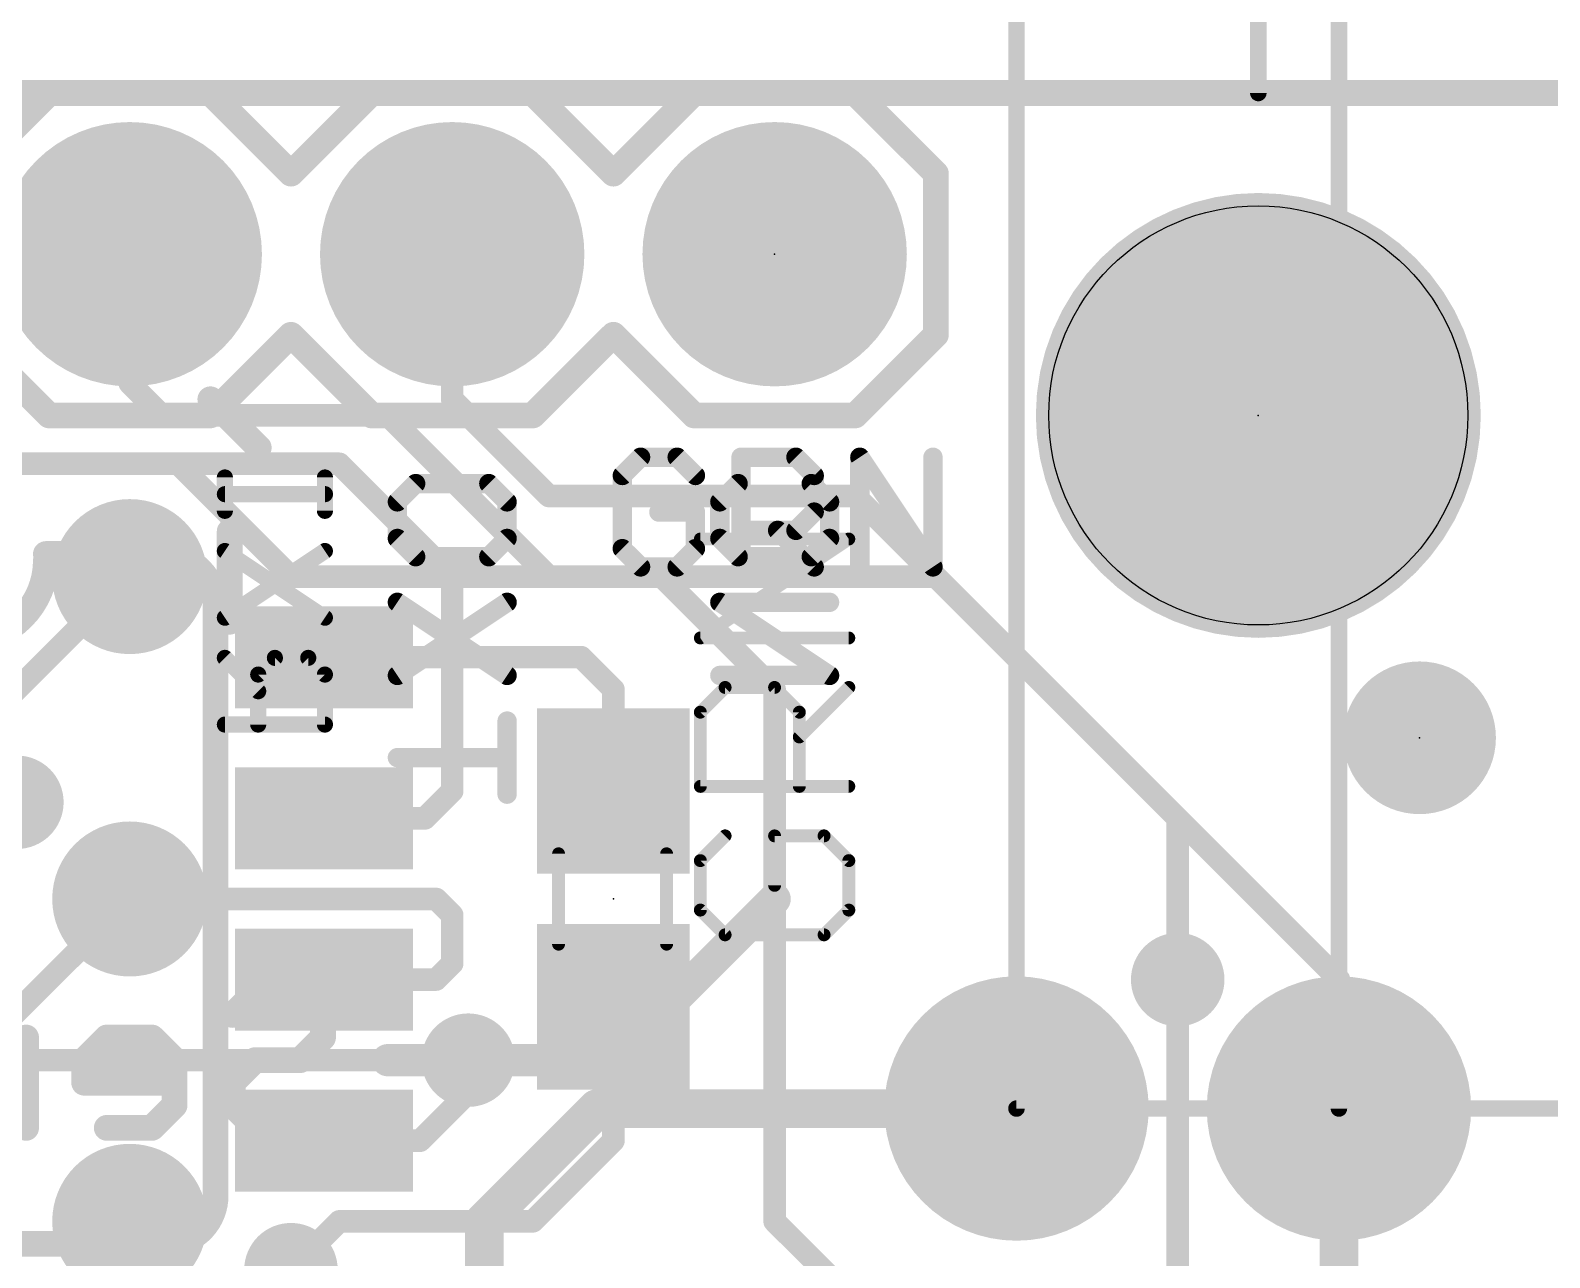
# Model space of a CAD drawing. Extents: x -34 to 73, y -25 to 40.
# Drawn here: x 13.19 to 25.15, y 16.22 to 25.89 of the extents above; entities that cross this region are included whole.
import ezdxf

# ---------------------------------------------------------------- set-up
doc = ezdxf.new("R2010")
doc.units = 0
for name, color, linetype in [('1', 12, 'CONTINUOUS'), ('16', 132, 'CONTINUOUS'), ('17', 110, 'CONTINUOUS'), ('18', 110, 'CONTINUOUS'), ('20', 53, 'CONTINUOUS'), ('21', 41, 'CONTINUOUS'), ('22', 40, 'CONTINUOUS'), ('23', 53, 'CONTINUOUS'), ('29', 253, 'CONTINUOUS'), ('30', 253, 'CONTINUOUS'), ('31', 253, 'CONTINUOUS'), ('47', 253, 'CONTINUOUS'), ('51', 53, 'CONTINUOUS')]:
    doc.layers.add(name, color=color, linetype=linetype)

# ---------------------------------------------------------------- blocks, each defined once
blk = doc.blocks.new('ROUNDP')
at = {"const_width": 0.5}
blk.add_lwpolyline([(0, -0.25, 1), (0, 0.25, 1), (0, -0.25)], format="xyb", dxfattribs=at)
blk = doc.blocks.new('PIE')
at = {"const_width": 0.5}
blk.add_lwpolyline([(0, -0.25, 1), (0, 0.25, 1), (0, -0.25)], format="xyb", dxfattribs=at)
blk = doc.blocks.new('RECT')
blk.add_solid([(-0.5, -0.5), (0.5, -0.5), (-0.5, 0.5), (0.5, 0.5)])
blk = doc.blocks.new('ROUNDV')
at = {"const_width": 0.5}
blk.add_lwpolyline([(0, -0.25, 1), (0, 0.25, 1), (0, -0.25)], format="xyb", dxfattribs=at)

msp = doc.modelspace()

# ---------------------------------------------------------------- linework, layer by layer
at = {"layer": '1', "const_width": 0.1778}
for points in [[(25.4, 25.4), (0, 25.4)], [(13.97, 23.114), (13.97, 24.13)], [(16.51, 24.13), (16.51, 22.987)], [(14.224, 22.86), (13.97, 23.114)], [(16.51, 22.987), (17.272, 22.225)], [(14.224, 22.86), (16.002, 22.86)], [(16.002, 22.86), (17.272, 21.59)], [(13.081, 22.479), (15.621, 22.479)], [(15.621, 22.479), (16.51, 21.59)], [(17.272, 22.225), (19.685, 22.225)], [(19.685, 22.225), (22.225, 19.685)], [(12.7, 20.32), (13.97, 21.59)], [(16.51, 21.59), (16.51, 20.955)], [(17.272, 21.59), (18.161, 21.59)], [(19.05, 20.701), (18.161, 21.59)], [(16.51, 20.955), (15.5, 20.955)], [(16.51, 20.955), (16.51, 19.9)], [(17.526, 20.955), (16.51, 20.955)], [(17.78, 20.701), (17.526, 20.955)], [(17.78, 19.9), (17.78, 20.701)], [(19.05, 16.51), (19.05, 20.701)], [(16.51, 19.9), (16.295, 19.685)], [(16.295, 19.685), (15.5, 19.685)], [(22.225, 19.685), (22.225, 18.415)], [(12.954, 18.034), (13.97, 19.05)], [(13.97, 19.05), (16.383, 19.05)], [(16.383, 19.05), (16.51, 18.923)], [(16.51, 18.923), (16.51, 18.542)], [(16.51, 18.542), (16.383, 18.415)], [(16.383, 18.415), (15.5, 18.415)], [(22.225, 13.97), (22.225, 18.415)], [(17.78, 17.145), (17.78, 18.2)], [(16.637, 17.526), (16.637, 17.78)], [(16.256, 17.145), (16.637, 17.526)], [(15.5, 17.145), (16.256, 17.145)], [(17.145, 16.51), (17.78, 17.145)], [(15.621, 16.51), (15.24, 16.129)], [(17.145, 16.51), (15.621, 16.51)], [(20.32, 15.24), (19.05, 16.51)]]:
    msp.add_lwpolyline(points, dxfattribs=at)
at = {"layer": '1', "const_width": 0.0889}
for points in [[(14.0145, 24.13, 1), (13.9256, 24.13)], [(16.5545, 24.13, 1), (16.4656, 24.13)], [(14.0014, 23.1454, 1), (13.9386, 23.0826)], [(13.9256, 23.114, 1), (14.0145, 23.114)], [(16.5414, 23.0184, 1), (16.4786, 22.9556)], [(16.4656, 22.987, 1), (16.5545, 22.987)], [(14.224, 22.9045, 1), (14.224, 22.8155)], [(14.1926, 22.8286, 1), (14.2554, 22.8914)], [(16.0334, 22.8914, 1), (15.9706, 22.8286)], [(16.002, 22.8155, 1), (16.002, 22.9045)], [(15.6524, 22.5104, 1), (15.5896, 22.4476)], [(15.621, 22.4346, 1), (15.621, 22.5235)], [(17.272, 22.2695, 1), (17.272, 22.1806)], [(17.2406, 22.1936, 1), (17.3034, 22.2564)], [(19.7164, 22.2564, 1), (19.6536, 22.1936)], [(19.685, 22.1806, 1), (19.685, 22.2695)], [(14.0014, 21.5586, 1), (13.9386, 21.6214)], [(16.5545, 21.59, 1), (16.4656, 21.59)], [(16.4786, 21.5586, 1), (16.5414, 21.6214)], [(17.272, 21.6345, 1), (17.272, 21.5455)], [(17.2406, 21.5586, 1), (17.3034, 21.6214)], [(18.1924, 21.6214, 1), (18.1296, 21.5586)], [(18.161, 21.5455, 1), (18.161, 21.6345)], [(15.5, 20.9995, 1), (15.5, 20.9106)], [(16.51, 20.9995, 1), (16.51, 20.9106)], [(16.5545, 20.955, 1), (16.4656, 20.955)], [(16.4656, 20.955, 1), (16.5545, 20.955)], [(16.51, 20.9106, 1), (16.51, 20.9995)], [(17.5574, 20.9864, 1), (17.4946, 20.9236)], [(17.526, 20.9106, 1), (17.526, 20.9995)], [(17.8245, 20.701, 1), (17.7355, 20.701)], [(17.7486, 20.6696, 1), (17.8114, 20.7324)], [(19.0945, 20.701, 1), (19.0055, 20.701)], [(19.0186, 20.6696, 1), (19.0814, 20.7324)], [(16.5414, 19.8686, 1), (16.4786, 19.9314)], [(16.4656, 19.9, 1), (16.5545, 19.9)], [(17.7355, 19.9, 1), (17.8245, 19.9)], [(15.5, 19.7295, 1), (15.5, 19.6406)], [(16.2636, 19.7164, 1), (16.3264, 19.6536)], [(16.295, 19.6406, 1), (16.295, 19.7295)], [(22.2695, 19.685, 1), (22.1806, 19.685)], [(22.1936, 19.6536, 1), (22.2564, 19.7164)], [(13.97, 19.0945, 1), (13.97, 19.0055)], [(14.0014, 19.0186, 1), (13.9386, 19.0814)], [(16.4144, 19.0814, 1), (16.3516, 19.0186)], [(16.383, 19.0055, 1), (16.383, 19.0945)], [(16.5545, 18.923, 1), (16.4656, 18.923)], [(16.4786, 18.8916, 1), (16.5414, 18.9544)], [(16.4656, 18.542, 1), (16.5545, 18.542)], [(16.5414, 18.5106, 1), (16.4786, 18.5734)], [(15.5, 18.4595, 1), (15.5, 18.3705)], [(16.3516, 18.4464, 1), (16.4144, 18.3836)], [(16.383, 18.3705, 1), (16.383, 18.4595)], [(22.2695, 18.415, 1), (22.1806, 18.415)], [(22.1806, 18.415, 1), (22.2695, 18.415)], [(17.8245, 18.2, 1), (17.7355, 18.2)], [(16.6815, 17.78, 1), (16.5925, 17.78)], [(16.6684, 17.4946, 1), (16.6056, 17.5574)], [(16.5925, 17.526, 1), (16.6815, 17.526)], [(15.5, 17.1895, 1), (15.5, 17.1005)], [(16.256, 17.1005, 1), (16.256, 17.1895)], [(17.8114, 17.1136, 1), (17.7486, 17.1764)], [(16.2246, 17.1764, 1), (16.2874, 17.1136)], [(17.7355, 17.145, 1), (17.8245, 17.145)], [(15.621, 16.5545, 1), (15.621, 16.4656)], [(15.6524, 16.4786, 1), (15.5896, 16.5414)], [(17.1136, 16.5414, 1), (17.1764, 16.4786)], [(17.145, 16.4656, 1), (17.145, 16.5545)], [(19.0814, 16.5414, 1), (19.0186, 16.4786)], [(19.0055, 16.51, 1), (19.0945, 16.51)]]:
    msp.add_lwpolyline(points, format="xyb", dxfattribs=at)
at = {"layer": '16'}
for points, const_width in [([(0, 25.4), (25.4, 25.4)], 0.1778), ([(14.351, 22.479), (11.811, 22.479)], 0.1778), ([(15.24, 21.59), (14.351, 22.479)], 0.1778), ([(20.32, 21.59), (15.24, 21.59)], 0.1778), ([(23.495, 18.415), (20.32, 21.59)], 0.1778), ([(22.225, 15.367), (22.225, 18.415)], 0.1778), ([(23.495, 17.399), (23.495, 18.415)], 0.1778), ([(12.7, 17.78), (16.637, 17.78)], 0.1778), ([(17.653, 17.399), (16.764, 16.51)], 0.3048), ([(17.653, 17.399), (20.955, 17.399)], 0.3048), ([(23.495, 13.97), (23.495, 17.399)], 0.3048), ([(16.764, 15.494), (16.764, 16.51)], 0.3048), ([(13.97, 16.51), (13.081, 15.621)], 0.1778)]:
    msp.add_lwpolyline(points, dxfattribs=dict(at, const_width=const_width))
for points, const_width in [([(14.3824, 22.5104, 1), (14.3196, 22.4476)], 0.0889), ([(14.351, 22.4346, 1), (14.351, 22.5235)], 0.0889), ([(15.24, 21.6345, 1), (15.24, 21.5455)], 0.0889), ([(15.2086, 21.5586, 1), (15.2714, 21.6214)], 0.0889), ([(20.3514, 21.6214, 1), (20.2886, 21.5586)], 0.0889), ([(20.32, 21.5455, 1), (20.32, 21.6345)], 0.0889), ([(22.2695, 18.415, 1), (22.1806, 18.415)], 0.0889), ([(23.5395, 18.415, 1), (23.4505, 18.415)], 0.0889), ([(23.4636, 18.3836, 1), (23.5264, 18.4464)], 0.0889), ([(16.637, 17.7355, 1), (16.637, 17.8245)], 0.0889), ([(17.653, 17.4752, 1), (17.653, 17.3228)], 0.1524), ([(17.7069, 17.3451, 1), (17.5991, 17.4529)], 0.1524), ([(20.955, 17.3228, 1), (20.955, 17.4752)], 0.1524), ([(23.5712, 17.399, 1), (23.4188, 17.399)], 0.1524), ([(23.4505, 17.399, 1), (23.5395, 17.399)], 0.0889), ([(16.8402, 16.51, 1), (16.6878, 16.51)], 0.1524), ([(16.7101, 16.5639, 1), (16.8179, 16.4561)], 0.1524), ([(14.0014, 16.4786, 1), (13.9386, 16.5414)], 0.0889)]:
    msp.add_lwpolyline(points, format="xyb", dxfattribs=dict(at, const_width=const_width))
at = {"layer": '20', "const_width": 0.2032}
msp.add_lwpolyline([(0, 25.4), (25.4, 25.4)], dxfattribs=at)
at = {"layer": '20'}
msp.add_circle((22.86, 22.86), 1.651, dxfattribs=at)
at = {"layer": '21'}
for points, const_width in [([(12.7, 24.765), (13.335, 25.4)], 0.2032), ([(13.335, 25.4), (14.605, 25.4)], 0.2032), ([(14.605, 25.4), (15.24, 24.765)], 0.2032), ([(15.24, 24.765), (15.875, 25.4)], 0.2032), ([(15.875, 25.4), (17.145, 25.4)], 0.2032), ([(17.145, 25.4), (17.78, 24.765)], 0.2032), ([(17.78, 24.765), (18.415, 25.4)], 0.2032), ([(18.415, 25.4), (19.685, 25.4)], 0.2032), ([(20.32, 24.765), (19.685, 25.4)], 0.2032), ([(20.32, 23.495), (20.32, 24.765)], 0.2032), ([(13.335, 22.86), (12.7, 23.495)], 0.2032), ([(15.24, 23.495), (14.605, 22.86)], 0.2032), ([(15.875, 22.86), (15.24, 23.495)], 0.2032), ([(17.78, 23.495), (17.145, 22.86)], 0.2032), ([(18.415, 22.86), (17.78, 23.495)], 0.2032), ([(19.685, 22.86), (20.32, 23.495)], 0.2032), ([(14.605, 22.86), (13.335, 22.86)], 0.2032), ([(17.145, 22.86), (15.875, 22.86)], 0.2032), ([(19.685, 22.86), (18.415, 22.86)], 0.2032), ([(17.994, 22.5305), (17.8499, 22.3865)], 0.1524), ([(18.2821, 22.5305), (17.994, 22.5305)], 0.1524), ([(18.4261, 22.3865), (18.2821, 22.5305)], 0.1524), ([(18.7854, 21.6662), (18.7854, 22.5305)], 0.1524), ([(18.7854, 22.5305), (19.2176, 22.5305)], 0.1524), ([(19.2176, 22.5305), (19.3617, 22.3865)], 0.1524), ([(19.721, 21.6662), (19.721, 22.5305)], 0.1524), ([(19.721, 22.5305), (20.2972, 21.6662)], 0.1524), ([(20.2972, 21.6662), (20.2972, 22.5305)], 0.1524), ([(17.8499, 22.3865), (17.8499, 21.8103)], 0.1524), ([(19.3617, 22.3865), (19.3617, 22.0984)], 0.1524), ([(18.4261, 22.0984), (18.138, 22.0984)], 0.1524), ([(18.4261, 21.8103), (18.4261, 22.0984)], 0.1524), ([(19.3617, 22.0984), (19.2176, 21.9543)], 0.1524), ([(14.7574, 21.2344), (14.7574, 21.9202)], 0.2032), ([(19.2176, 21.9543), (18.7854, 21.9543)], 0.1524), ([(19.0736, 21.9543), (19.3617, 21.6662)], 0.1524), ([(14.1526, 21.7678), (13.3096, 21.7678)], 0.2032), ([(17.8499, 21.8103), (17.994, 21.6662)], 0.1524), ([(18.2821, 21.6662), (18.4261, 21.8103)], 0.1524), ([(17.994, 21.6662), (18.2821, 21.6662)], 0.1524), ([(14.6463, 16.7132), (14.6463, 21.3868)], 0.2032), ([(11.1347, 16.3322), (14.2653, 16.3322)], 0.2032)]:
    msp.add_lwpolyline(points, dxfattribs=dict(at, const_width=const_width))
for points, const_width in [([(13.335, 25.4508, 1), (13.335, 25.3492)], 0.1016), ([(13.3709, 25.3641, 1), (13.2991, 25.4359)], 0.1016), ([(14.6409, 25.4359, 1), (14.5691, 25.3641)], 0.1016), ([(14.605, 25.3492, 1), (14.605, 25.4508)], 0.1016), ([(15.875, 25.4508, 1), (15.875, 25.3492)], 0.1016), ([(15.9109, 25.3641, 1), (15.8391, 25.4359)], 0.1016), ([(17.1809, 25.4359, 1), (17.1091, 25.3641)], 0.1016), ([(17.145, 25.3492, 1), (17.145, 25.4508)], 0.1016), ([(18.415, 25.4508, 1), (18.415, 25.3492)], 0.1016), ([(18.4509, 25.3641, 1), (18.3791, 25.4359)], 0.1016), ([(19.7209, 25.4359, 1), (19.6491, 25.3641)], 0.1016), ([(19.685, 25.3492, 1), (19.685, 25.4508)], 0.1016), ([(15.2041, 24.8009, 1), (15.2759, 24.7291)], 0.1016), ([(15.2041, 24.7291, 1), (15.2759, 24.8009)], 0.1016), ([(17.7441, 24.8009, 1), (17.8159, 24.7291)], 0.1016), ([(17.7441, 24.7291, 1), (17.8159, 24.8009)], 0.1016), ([(20.3708, 24.765, 1), (20.2692, 24.765)], 0.1016), ([(20.2841, 24.7291, 1), (20.3559, 24.8009)], 0.1016), ([(15.2759, 23.5309, 1), (15.2041, 23.4591)], 0.1016), ([(15.2759, 23.4591, 1), (15.2041, 23.5309)], 0.1016), ([(17.8159, 23.5309, 1), (17.7441, 23.4591)], 0.1016), ([(17.8159, 23.4591, 1), (17.7441, 23.5309)], 0.1016), ([(20.3559, 23.4591, 1), (20.2841, 23.5309)], 0.1016), ([(20.2692, 23.495, 1), (20.3708, 23.495)], 0.1016), ([(13.335, 22.9108, 1), (13.335, 22.8092)], 0.1016), ([(13.2991, 22.8241, 1), (13.3709, 22.8959)], 0.1016), ([(14.5691, 22.8959, 1), (14.6409, 22.8241)], 0.1016), ([(14.605, 22.8092, 1), (14.605, 22.9108)], 0.1016), ([(15.875, 22.9108, 1), (15.875, 22.8092)], 0.1016), ([(15.8391, 22.8241, 1), (15.9109, 22.8959)], 0.1016), ([(17.1091, 22.8959, 1), (17.1809, 22.8241)], 0.1016), ([(17.145, 22.8092, 1), (17.145, 22.9108)], 0.1016), ([(18.415, 22.9108, 1), (18.415, 22.8092)], 0.1016), ([(18.3791, 22.8241, 1), (18.4509, 22.8959)], 0.1016), ([(19.6491, 22.8959, 1), (19.7209, 22.8241)], 0.1016), ([(19.685, 22.8092, 1), (19.685, 22.9108)], 0.1016), ([(17.994, 22.5686, 1), (17.994, 22.4924)], 0.0762), ([(18.0209, 22.5036, 1), (17.967, 22.5575)], 0.0762), ([(18.309, 22.5575, 1), (18.2551, 22.5036)], 0.0762), ([(18.2821, 22.4924, 1), (18.2821, 22.5686)], 0.0762), ([(18.8235, 22.5305, 1), (18.7473, 22.5305)], 0.0762), ([(18.7854, 22.5686, 1), (18.7854, 22.4924)], 0.0762), ([(19.2446, 22.5575, 1), (19.1907, 22.5036)], 0.0762), ([(19.2176, 22.4924, 1), (19.2176, 22.5686)], 0.0762), ([(19.7527, 22.5517, 1), (19.6893, 22.5094)], 0.0762), ([(19.7591, 22.5305, 1), (19.6829, 22.5305)], 0.0762), ([(20.3353, 22.5305, 1), (20.2591, 22.5305)], 0.0762), ([(17.888, 22.3865, 1), (17.8118, 22.3865)], 0.0762), ([(17.823, 22.4134, 1), (17.8769, 22.3595)], 0.0762), ([(18.3992, 22.3595, 1), (18.4531, 22.4134)], 0.0762), ([(19.3998, 22.3865, 1), (19.3236, 22.3865)], 0.0762), ([(19.3347, 22.3595, 1), (19.3886, 22.4134)], 0.0762), ([(18.138, 22.1365, 1), (18.138, 22.0603)], 0.0762), ([(18.4642, 22.0984, 1), (18.388, 22.0984)], 0.0762), ([(18.4261, 22.0603, 1), (18.4261, 22.1365)], 0.0762), ([(19.3886, 22.0714, 1), (19.3347, 22.1253)], 0.0762), ([(14.8082, 21.9202, 1), (14.7066, 21.9202)], 0.1016), ([(18.7854, 21.9924, 1), (18.7854, 21.9162)], 0.0762), ([(19.1005, 21.9813, 1), (19.0466, 21.9274)], 0.0762), ([(19.2176, 21.9162, 1), (19.2176, 21.9924)], 0.0762), ([(19.3236, 22.0984, 1), (19.3998, 22.0984)], 0.0762), ([(19.1907, 21.9813, 1), (19.2446, 21.9274)], 0.0762), ([(12.0396, 21.717, 1), (13.3096, 21.717)], 0.2032), ([(13.3096, 21.8186, 1), (13.3096, 21.717)], 0.1016), ([(13.3604, 21.717, 1), (13.2588, 21.717)], 0.1016), ([(14.6463, 21.3868, 0.4143), (14.1653, 21.7678)], 0.2032), ([(14.1594, 21.8183, 1), (14.1712, 21.7173)], 0.1016), ([(14.1526, 21.717, 1), (14.1526, 21.8186)], 0.1016), ([(17.8769, 21.8372, 1), (17.823, 21.7833)], 0.0762), ([(17.8118, 21.8103, 1), (17.888, 21.8103)], 0.0762), ([(18.388, 21.8103, 1), (18.4642, 21.8103)], 0.0762), ([(18.4531, 21.7833, 1), (18.3992, 21.8372)], 0.0762), ([(17.994, 21.7043, 1), (17.994, 21.6281)], 0.0762), ([(17.967, 21.6393, 1), (18.0209, 21.6931)], 0.0762), ([(18.2551, 21.6931, 1), (18.309, 21.6393)], 0.0762), ([(18.2821, 21.6281, 1), (18.2821, 21.7043)], 0.0762), ([(18.7473, 21.6662, 1), (18.8235, 21.6662)], 0.0762), ([(19.3347, 21.6393, 1), (19.3886, 21.6931)], 0.0762), ([(19.6829, 21.6662, 1), (19.7591, 21.6662)], 0.0762), ([(20.2591, 21.6662, 1), (20.3353, 21.6662)], 0.0762), ([(20.2655, 21.6451, 1), (20.3289, 21.6873)], 0.0762), ([(14.6971, 21.3868, 1), (14.5955, 21.3868)], 0.1016), ([(14.5958, 21.381, 1), (14.6968, 21.3926)], 0.1016), ([(14.7066, 21.2344, 1), (14.8082, 21.2344)], 0.1016), ([(14.2653, 16.3322, 0.4144), (14.6463, 16.7132)], 0.2032), ([(14.6971, 16.7132, 1), (14.5955, 16.7132)], 0.1016), ([(14.5955, 16.7132, 1), (14.6971, 16.7132)], 0.1016), ([(14.2653, 16.383, 1), (14.2653, 16.2814)], 0.1016), ([(14.2653, 16.2814, 1), (14.2653, 16.383)], 0.1016)]:
    msp.add_lwpolyline(points, format="xyb", dxfattribs=dict(at, const_width=const_width))
at = {"layer": '22'}
for points, const_width in [([(14.986, 22.606), (14.605, 22.987)], 0.2032), ([(14.7193, 22.1082), (14.7193, 22.3709)], 0.127), ([(15.5074, 22.1082), (15.5074, 22.3709)], 0.127), ([(16.0782, 22.1789), (16.2223, 22.3229)], 0.1524), ([(16.2223, 22.3229), (16.7985, 22.3229)], 0.1524), ([(16.7985, 22.3229), (16.9425, 22.1789)], 0.1524), ([(18.6182, 22.1789), (18.7623, 22.3229)], 0.1524), ([(19.3385, 22.3229), (19.4825, 22.1789)], 0.1524), ([(14.7193, 22.2395), (15.5074, 22.2395)], 0.127), ([(16.0782, 21.8907), (16.0782, 22.1789)], 0.1524), ([(16.9425, 22.1789), (16.9425, 21.8907)], 0.1524), ([(18.6182, 21.8907), (18.6182, 22.1789)], 0.1524), ([(19.4825, 22.1789), (19.4825, 21.8907)], 0.1524), ([(14.7574, 21.9456), (14.7574, 21.2598)], 0.2032), ([(16.2223, 21.7467), (16.0782, 21.8907)], 0.1524), ([(16.9425, 21.8907), (16.7985, 21.7467)], 0.1524), ([(18.7623, 21.7467), (18.6182, 21.8907)], 0.1524), ([(19.4825, 21.8907), (19.3385, 21.7467)], 0.1524), ([(15.5074, 21.2662), (14.7193, 21.7916)], 0.127), ([(15.5074, 21.7916), (14.7193, 21.2662)], 0.127), ([(16.7985, 21.7467), (16.2223, 21.7467)], 0.1524), ([(19.3385, 21.7467), (18.7623, 21.7467)], 0.1524), ([(16.9425, 20.8112), (16.0782, 21.3874)], 0.1524), ([(16.9425, 21.3874), (16.0782, 20.8112)], 0.1524), ([(19.4825, 20.8112), (18.6182, 21.3874)], 0.1524), ([(18.6182, 21.3874), (19.4825, 21.3874)], 0.1524), ([(14.982, 20.6869), (14.7193, 20.9496)], 0.127), ([(15.1133, 20.9496), (14.982, 20.8183)], 0.127), ([(15.376, 20.9496), (15.1133, 20.9496)], 0.127), ([(15.5074, 20.8183), (15.376, 20.9496)], 0.127), ([(14.982, 20.8183), (14.982, 20.4243)], 0.127), ([(15.5074, 20.4243), (15.5074, 20.8183)], 0.127), ([(18.6182, 20.8112), (19.4825, 20.8112)], 0.1524), ([(14.7193, 20.4243), (15.5074, 20.4243)], 0.127), ([(16.9425, 19.8756), (16.9425, 20.4519)], 0.1524), ([(16.0782, 20.1638), (16.9425, 20.1638)], 0.1524), ([(17.78, 17.78), (19.05, 19.05)], 0.254), ([(14.7805, 18.1364), (14.9585, 18.3143)], 0.2032), ([(14.9585, 18.3143), (15.3144, 18.3143)], 0.2032), ([(15.3144, 18.3143), (15.4923, 18.1364)], 0.2032), ([(15.4923, 18.1364), (15.4923, 17.9584)], 0.2032), ([(13.1536, 17.6025), (12.7977, 17.9584)], 0.2032), ([(13.1536, 17.2466), (13.1536, 17.9584)], 0.2032), ([(13.7891, 17.9584), (13.6111, 17.7805)], 0.2032), ([(14.145, 17.9584), (13.7891, 17.9584)], 0.2032), ([(14.323, 17.7805), (14.145, 17.9584)], 0.2032), ([(15.4923, 17.9584), (15.3144, 17.7805)], 0.2032), ([(13.6111, 17.7805), (13.6111, 17.6025)], 0.2032), ([(14.323, 17.4245), (14.323, 17.7805)], 0.2032), ([(14.9585, 17.7805), (14.7805, 17.6025)], 0.2032), ([(15.3144, 17.7805), (14.9585, 17.7805)], 0.2032), ([(16.002, 17.78), (17.78, 17.78)], 0.254), ([(13.6111, 17.6025), (14.323, 17.6025)], 0.2032), ([(14.7805, 17.6025), (14.7805, 17.4245)], 0.2032), ([(14.145, 17.2466), (14.323, 17.4245)], 0.2032), ([(14.7805, 17.4245), (14.9585, 17.2466)], 0.2032), ([(15.3144, 17.2466), (15.4923, 17.4245)], 0.2032), ([(13.7891, 17.2466), (14.145, 17.2466)], 0.2032), ([(14.9585, 17.2466), (15.3144, 17.2466)], 0.2032)]:
    msp.add_lwpolyline(points, dxfattribs=dict(at, const_width=const_width))
for points, const_width in [([(14.6409, 23.0229, 1), (14.5691, 22.9511)], 0.1016), ([(14.9501, 22.5701, 1), (15.0219, 22.6419)], 0.1016), ([(14.7511, 22.3709, 1), (14.6875, 22.3709)], 0.0635), ([(15.5391, 22.3709, 1), (15.4756, 22.3709)], 0.0635), ([(16.2223, 22.361, 1), (16.2223, 22.2848)], 0.0762), ([(16.2492, 22.296, 1), (16.1953, 22.3498)], 0.0762), ([(16.8254, 22.3498, 1), (16.7715, 22.296)], 0.0762), ([(16.7985, 22.2848, 1), (16.7985, 22.361)], 0.0762), ([(18.7892, 22.296, 1), (18.7353, 22.3498)], 0.0762), ([(19.3654, 22.3498, 1), (19.3115, 22.296)], 0.0762), ([(14.7193, 22.2713, 1), (14.7193, 22.2078)], 0.0635), ([(15.5074, 22.2078, 1), (15.5074, 22.2713)], 0.0635), ([(14.6875, 22.1082, 1), (14.7511, 22.1082)], 0.0635), ([(15.4756, 22.1082, 1), (15.5391, 22.1082)], 0.0635), ([(16.1163, 22.1789, 1), (16.0401, 22.1789)], 0.0762), ([(16.0513, 22.2058, 1), (16.1051, 22.1519)], 0.0762), ([(16.9806, 22.1789, 1), (16.9044, 22.1789)], 0.0762), ([(16.9156, 22.1519, 1), (16.9695, 22.2058)], 0.0762), ([(18.6563, 22.1789, 1), (18.5801, 22.1789)], 0.0762), ([(18.5913, 22.2058, 1), (18.6451, 22.1519)], 0.0762), ([(19.5206, 22.1789, 1), (19.4444, 22.1789)], 0.0762), ([(19.4556, 22.1519, 1), (19.5095, 22.2058)], 0.0762), ([(14.8082, 21.9456, 1), (14.7066, 21.9456)], 0.1016), ([(16.1051, 21.9177, 1), (16.0513, 21.8638)], 0.0762), ([(16.0401, 21.8907, 1), (16.1163, 21.8907)], 0.0762), ([(16.9044, 21.8907, 1), (16.9806, 21.8907)], 0.0762), ([(16.9695, 21.8638, 1), (16.9156, 21.9177)], 0.0762), ([(18.6451, 21.9177, 1), (18.5913, 21.8638)], 0.0762), ([(18.5801, 21.8907, 1), (18.6563, 21.8907)], 0.0762), ([(19.4444, 21.8907, 1), (19.5206, 21.8907)], 0.0762), ([(19.5095, 21.8638, 1), (19.4556, 21.9177)], 0.0762), ([(14.7369, 21.818, 1), (14.7017, 21.7652)], 0.0635), ([(15.525, 21.7652, 1), (15.4898, 21.818)], 0.0635), ([(16.2223, 21.7848, 1), (16.2223, 21.7086)], 0.0762), ([(16.1953, 21.7197, 1), (16.2492, 21.7736)], 0.0762), ([(16.7715, 21.7736, 1), (16.8254, 21.7197)], 0.0762), ([(16.7985, 21.7086, 1), (16.7985, 21.7848)], 0.0762), ([(18.7623, 21.7848, 1), (18.7623, 21.7086)], 0.0762), ([(18.7353, 21.7197, 1), (18.7892, 21.7736)], 0.0762), ([(19.3115, 21.7736, 1), (19.3654, 21.7197)], 0.0762), ([(19.3385, 21.7086, 1), (19.3385, 21.7848)], 0.0762), ([(16.0993, 21.4191, 1), (16.0571, 21.3557)], 0.0762), ([(16.9637, 21.3557, 1), (16.9214, 21.4191)], 0.0762), ([(18.6393, 21.4191, 1), (18.5971, 21.3557)], 0.0762), ([(18.6182, 21.4255, 1), (18.6182, 21.3493)], 0.0762), ([(19.4825, 21.3493, 1), (19.4825, 21.4255)], 0.0762), ([(14.7017, 21.2926, 1), (14.7369, 21.2398)], 0.0635), ([(14.7066, 21.2598, 1), (14.8082, 21.2598)], 0.1016), ([(15.4898, 21.2398, 1), (15.525, 21.2926)], 0.0635), ([(14.7418, 20.9721, 1), (14.6968, 20.9272)], 0.0635), ([(15.1133, 20.9814, 1), (15.1133, 20.9179)], 0.0635), ([(15.1358, 20.9272, 1), (15.0909, 20.9721)], 0.0635), ([(15.3985, 20.9721, 1), (15.3536, 20.9272)], 0.0635), ([(15.376, 20.9179, 1), (15.376, 20.9814)], 0.0635), ([(15.0137, 20.8183, 1), (14.9502, 20.8183)], 0.0635), ([(14.9595, 20.8407, 1), (15.0044, 20.7958)], 0.0635), ([(15.5391, 20.8183, 1), (15.4756, 20.8183)], 0.0635), ([(15.4849, 20.7958, 1), (15.5298, 20.8407)], 0.0635), ([(16.0571, 20.8429, 1), (16.0993, 20.7795)], 0.0762), ([(16.9214, 20.7795, 1), (16.9637, 20.8429)], 0.0762), ([(18.6182, 20.8493, 1), (18.6182, 20.7731)], 0.0762), ([(19.4614, 20.7795, 1), (19.5037, 20.8429)], 0.0762), ([(19.4825, 20.7731, 1), (19.4825, 20.8493)], 0.0762), ([(14.9595, 20.6645, 1), (15.0044, 20.7094)], 0.0635), ([(14.7193, 20.456, 1), (14.7193, 20.3925)], 0.0635), ([(15.5074, 20.3925, 1), (15.5074, 20.456)], 0.0635), ([(16.9806, 20.4519, 1), (16.9044, 20.4519)], 0.0762), ([(14.9502, 20.4243, 1), (15.0137, 20.4243)], 0.0635), ([(15.4756, 20.4243, 1), (15.5391, 20.4243)], 0.0635), ([(16.0782, 20.2019, 1), (16.0782, 20.1257)], 0.0762), ([(16.9425, 20.1257, 1), (16.9425, 20.2019)], 0.0762), ([(16.9044, 19.8756, 1), (16.9806, 19.8756)], 0.0762), ([(19.0949, 19.0051, 1), (19.0051, 19.0949)], 0.127), ([(14.9585, 18.3651, 1), (14.9585, 18.2635)], 0.1016), ([(14.9944, 18.2784, 1), (14.9226, 18.3502)], 0.1016), ([(15.3503, 18.3502, 1), (15.2785, 18.2784)], 0.1016), ([(15.3144, 18.2635, 1), (15.3144, 18.3651)], 0.1016), ([(14.7446, 18.1723, 1), (14.8165, 18.1004)], 0.1016), ([(15.5431, 18.1364, 1), (15.4415, 18.1364)], 0.1016), ([(15.4564, 18.1004, 1), (15.5283, 18.1723)], 0.1016), ([(13.2044, 17.9584, 1), (13.1028, 17.9584)], 0.1016), ([(13.7891, 18.0092, 1), (13.7891, 17.9076)], 0.1016), ([(13.825, 17.9225, 1), (13.7532, 17.9943)], 0.1016), ([(14.1809, 17.9943, 1), (14.1091, 17.9225)], 0.1016), ([(14.145, 17.9076, 1), (14.145, 18.0092)], 0.1016), ([(15.4415, 17.9584, 1), (15.5431, 17.9584)], 0.1016), ([(15.5283, 17.9225, 1), (15.4564, 17.9943)], 0.1016), ([(13.6619, 17.7805, 1), (13.5603, 17.7805)], 0.1016), ([(13.5752, 17.8164, 1), (13.6471, 17.7445)], 0.1016), ([(14.3738, 17.7805, 1), (14.2721, 17.7805)], 0.1016), ([(14.287, 17.7445, 1), (14.3589, 17.8164)], 0.1016), ([(14.9585, 17.8313, 1), (14.9585, 17.7297)], 0.1016), ([(14.9944, 17.7445, 1), (14.9226, 17.8164)], 0.1016), ([(15.2785, 17.8164, 1), (15.3503, 17.7445)], 0.1016), ([(15.3144, 17.7297, 1), (15.3144, 17.8313)], 0.1016), ([(16.002, 17.8435, 1), (16.002, 17.7165)], 0.127), ([(17.7351, 17.8249, 1), (17.8249, 17.7351)], 0.127), ([(17.78, 17.7165, 1), (17.78, 17.8435)], 0.127), ([(13.1176, 17.5666, 1), (13.1895, 17.6384)], 0.1016), ([(13.6111, 17.6533, 1), (13.6111, 17.5517)], 0.1016), ([(13.5603, 17.6025, 1), (13.6619, 17.6025)], 0.1016), ([(14.323, 17.5517, 1), (14.323, 17.6533)], 0.1016), ([(14.8313, 17.6025, 1), (14.7297, 17.6025)], 0.1016), ([(14.7446, 17.6384, 1), (14.8165, 17.5666)], 0.1016), ([(14.2721, 17.4245, 1), (14.3738, 17.4245)], 0.1016), ([(14.3589, 17.3886, 1), (14.287, 17.4605)], 0.1016), ([(14.8165, 17.4605, 1), (14.7446, 17.3886)], 0.1016), ([(14.7297, 17.4245, 1), (14.8313, 17.4245)], 0.1016), ([(15.5283, 17.3886, 1), (15.4564, 17.4605)], 0.1016), ([(13.1028, 17.2466, 1), (13.2044, 17.2466)], 0.1016), ([(13.7891, 17.2974, 1), (13.7891, 17.1958)], 0.1016), ([(14.1091, 17.2825, 1), (14.1809, 17.2107)], 0.1016), ([(14.145, 17.1958, 1), (14.145, 17.2974)], 0.1016), ([(14.9585, 17.2974, 1), (14.9585, 17.1958)], 0.1016), ([(14.9226, 17.2107, 1), (14.9944, 17.2825)], 0.1016), ([(15.2785, 17.2825, 1), (15.3503, 17.2107)], 0.1016), ([(15.3144, 17.1958, 1), (15.3144, 17.2974)], 0.1016)]:
    msp.add_lwpolyline(points, format="xyb", dxfattribs=dict(at, const_width=const_width))
at = {"layer": '23'}
for p in [(19.05, 24.13), (22.86, 22.86), (24.13, 20.32), (17.78, 19.05)]:
    msp.add_point(p, dxfattribs=at)
at = {"layer": '29', "const_width": 1.7526}
msp.add_lwpolyline([(22.86, 21.9837, 1), (22.86, 23.7363, 1), (22.86, 21.9837)], format="xyb", dxfattribs=at)
at = {"layer": '30'}
for points, const_width in [([(22.86, 21.9837, 1), (22.86, 23.7363, 1), (22.86, 21.9837)], 1.7526), ([(13.97, 21.2847, 1), (13.97, 21.8953, 1), (13.97, 21.2847)], 0.6107), ([(13.97, 18.7447, 1), (13.97, 19.3553, 1), (13.97, 18.7447)], 0.6107), ([(13.97, 16.2047, 1), (13.97, 16.8153, 1), (13.97, 16.2047)], 0.6107)]:
    msp.add_lwpolyline(points, format="xyb", dxfattribs=dict(at, const_width=const_width))
at = {"layer": '47', "const_width": 0.13}
for points in [[(20.955, 17.399), (20.955, 36.24)], [(22.86, 25.4), (22.86, 32.43)], [(23.495, 17.399), (23.495, 28.62)], [(20.955, 17.399), (31.16, 17.399)]]:
    msp.add_lwpolyline(points, dxfattribs=at)
at = {"layer": '47', "const_width": 0.065}
for points in [[(22.8275, 25.4, 1), (22.8925, 25.4)], [(20.955, 17.4315, 1), (20.955, 17.3665)], [(20.9225, 17.399, 1), (20.9875, 17.399)], [(23.4625, 17.399, 1), (23.5275, 17.399)]]:
    msp.add_lwpolyline(points, format="xyb", dxfattribs=at)
at = {"layer": '51', "const_width": 0.1016}
for points in [[(18.4648, 21.1064), (19.6342, 21.886)], [(19.6342, 21.886), (18.4648, 21.886)], [(19.6342, 21.1064), (18.4648, 21.1064)], [(18.4648, 20.5217), (18.6597, 20.7166)], [(18.6597, 20.7166), (19.0495, 20.7166)], [(19.0495, 20.7166), (19.2444, 20.5217)], [(19.2444, 20.3268), (19.6342, 20.7166)], [(18.4648, 19.937), (18.4648, 20.5217)], [(19.2444, 20.5217), (19.2444, 19.937)], [(19.6342, 19.937), (18.4648, 19.937)], [(18.6597, 19.5472), (18.4648, 19.3523)], [(19.4393, 19.5472), (19.0495, 19.5472)], [(19.0495, 19.5472), (19.0495, 19.1574)], [(19.6342, 19.3523), (19.4393, 19.5472)], [(17.348, 18.694), (17.348, 19.406)], [(18.199, 18.694), (18.199, 19.406)], [(18.4648, 19.3523), (18.4648, 18.9625)], [(19.6342, 18.9625), (19.6342, 19.3523)], [(18.4648, 18.9625), (18.6597, 18.7676)], [(19.4393, 18.7676), (19.6342, 18.9625)], [(18.6597, 18.7676), (19.4393, 18.7676)]]:
    msp.add_lwpolyline(points, dxfattribs=at)
at = {"layer": '51', "const_width": 0.0508}
for points in [[(18.4648, 21.9114, 1), (18.4648, 21.8606)], [(19.6483, 21.8649, 1), (19.6201, 21.9071)], [(19.6342, 21.8606, 1), (19.6342, 21.9114)], [(18.4648, 21.1318, 1), (18.4648, 21.081)], [(18.4507, 21.1275, 1), (18.4789, 21.0853)], [(19.6342, 21.081, 1), (19.6342, 21.1318)], [(18.6597, 20.742, 1), (18.6597, 20.6912)], [(18.6777, 20.6986, 1), (18.6417, 20.7346)], [(19.0675, 20.7346, 1), (19.0315, 20.6986)], [(19.0495, 20.6912, 1), (19.0495, 20.742)], [(19.6522, 20.6986, 1), (19.6162, 20.7346)], [(18.4468, 20.5397, 1), (18.4828, 20.5037)], [(18.4902, 20.5217, 1), (18.4394, 20.5217)], [(19.2698, 20.5217, 1), (19.219, 20.5217)], [(19.2264, 20.5037, 1), (19.2624, 20.5397)], [(19.2264, 20.3448, 1), (19.2624, 20.3088)], [(18.4648, 19.9624, 1), (18.4648, 19.9116)], [(19.6342, 19.9116, 1), (19.6342, 19.9624)], [(18.4394, 19.937, 1), (18.4902, 19.937)], [(19.219, 19.937, 1), (19.2698, 19.937)], [(18.6777, 19.5292, 1), (18.6417, 19.5652)], [(19.0495, 19.5726, 1), (19.0495, 19.5218)], [(19.0749, 19.5472, 1), (19.0241, 19.5472)], [(19.4573, 19.5652, 1), (19.4213, 19.5292)], [(19.4393, 19.5218, 1), (19.4393, 19.5726)], [(17.3734, 19.406, 1), (17.3226, 19.406)], [(18.2244, 19.406, 1), (18.1736, 19.406)], [(18.4468, 19.3703, 1), (18.4828, 19.3343)], [(18.4902, 19.3523, 1), (18.4394, 19.3523)], [(19.6596, 19.3523, 1), (19.6088, 19.3523)], [(19.6162, 19.3343, 1), (19.6522, 19.3703)], [(19.0241, 19.1574, 1), (19.0749, 19.1574)], [(18.4828, 18.9805, 1), (18.4468, 18.9445)], [(18.4394, 18.9625, 1), (18.4902, 18.9625)], [(19.6088, 18.9625, 1), (19.6596, 18.9625)], [(19.6522, 18.9445, 1), (19.6162, 18.9805)], [(18.6597, 18.793, 1), (18.6597, 18.7422)], [(18.6417, 18.7496, 1), (18.6777, 18.7856)], [(19.4213, 18.7856, 1), (19.4573, 18.7496)], [(19.4393, 18.7422, 1), (19.4393, 18.793)], [(17.3226, 18.694, 1), (17.3734, 18.694)], [(18.1736, 18.694, 1), (18.2244, 18.694)]]:
    msp.add_lwpolyline(points, format="xyb", dxfattribs=at)

# ---------------------------------------------------------------- block references
at = {"layer": '1', "xscale": 0.6, "yscale": 1.2, "rotation": 270}
for p in [(15.5, 20.955), (15.5, 19.685), (15.5, 18.415), (15.5, 17.145)]:
    msp.add_blockref('RECT', p, dxfattribs=at)
at = {"layer": '1'}
msp.add_blockref('PIE', (24.13, 20.32), dxfattribs=at)
at = {"layer": '1', "xscale": 1.1, "rotation": 90}
for p in [(17.78, 19.9), (17.78, 18.2)]:
    msp.add_blockref('RECT', p, dxfattribs=at)
at = {"layer": '16'}
msp.add_blockref('PIE', (24.13, 20.32), dxfattribs=at)
at = {"layer": '17'}
for p, xscale, yscale, rotation in [((13.97, 24.13), 1.8796, 1.8796, 270), ((13.97, 24.13), 1.8796, 1.8796, 270), ((16.51, 24.13), 1.8796, 1.8796, 270), ((16.51, 24.13), 1.8796, 1.8796, 270), ((19.05, 24.13), 1.8796, 1.8796, 270), ((19.05, 24.13), 1.8796, 1.8796, 270), ((13.97, 21.59), 0.8636, 0.8636, 270), ((13.97, 21.59), 0.8636, 0.8636, 270), ((13.97, 19.05), 0.8636, 0.8636, 270), ((13.97, 19.05), 0.8636, 0.8636, 270), ((20.955, 17.399), 1.8796, 1.8796, 180), ((20.955, 17.399), 1.8796, 1.8796, 180), ((23.495, 17.399), 1.8796, 1.8796, 180), ((23.495, 17.399), 1.8796, 1.8796, 180), ((13.97, 16.51), 0.8636, 0.8636, 270), ((13.97, 16.51), 0.8636, 0.8636, 270)]:
    msp.add_blockref('ROUNDP', p, dxfattribs=dict(at, xscale=xscale, yscale=yscale, rotation=rotation))
at = {"layer": '18', "xscale": 0.7366, "yscale": 0.7366}
for p in [(13.081, 19.812), (13.081, 19.812), (22.225, 18.415), (22.225, 18.415), (16.637, 17.78), (16.637, 17.78), (15.24, 16.129), (15.24, 16.129)]:
    msp.add_blockref('ROUNDV', p, dxfattribs=at)
at = {"layer": '29'}
for name, p, xscale, yscale, rotation in [('ROUNDP', (13.97, 24.13), 2.0828, 2.0828, 270), ('ROUNDP', (16.51, 24.13), 2.0828, 2.0828, 270), ('ROUNDP', (19.05, 24.13), 2.0828, 2.0828, 270), ('RECT', (15.5, 20.955), 0.8032, 1.4032, 270), ('RECT', (17.78, 19.9), 1.3032, 1.2032, 90), ('RECT', (15.5, 19.685), 0.8032, 1.4032, 270), ('RECT', (15.5, 18.415), 0.8032, 1.4032, 270), ('RECT', (17.78, 18.2), 1.3032, 1.2032, 90), ('ROUNDP', (20.955, 17.399), 2.0828, 2.0828, 180), ('ROUNDP', (23.495, 17.399), 2.0828, 2.0828, 180), ('RECT', (15.5, 17.145), 0.8032, 1.4032, 270)]:
    msp.add_blockref(name, p, dxfattribs=dict(at, xscale=xscale, yscale=yscale, rotation=rotation))
at = {"layer": '29', "xscale": 1.2032, "yscale": 1.2032}
msp.add_blockref('PIE', (24.13, 20.32), dxfattribs=at)
at = {"layer": '30', "xscale": 2.0828, "yscale": 2.0828}
for p, rotation in [((13.97, 24.13), 270), ((16.51, 24.13), 270), ((19.05, 24.13), 270), ((20.955, 17.399), 180), ((23.495, 17.399), 180)]:
    msp.add_blockref('ROUNDP', p, dxfattribs=dict(at, rotation=rotation))
at = {"layer": '30', "xscale": 1.2032, "yscale": 1.2032}
msp.add_blockref('PIE', (24.13, 20.32), dxfattribs=at)
at = {"layer": '31', "xscale": 0.6, "yscale": 1.2, "rotation": 270}
for p in [(15.5, 20.955), (15.5, 19.685), (15.5, 18.415), (15.5, 17.145)]:
    msp.add_blockref('RECT', p, dxfattribs=at)
at = {"layer": '31', "xscale": 1.1, "rotation": 90}
for p in [(17.78, 19.9), (17.78, 18.2)]:
    msp.add_blockref('RECT', p, dxfattribs=at)
at = {"layer": '51'}
for p, xscale, yscale, rotation in [((13.97, 24.13), 0.508, 0.508, 180), ((16.51, 24.13), 0.508, 0.508, 180), ((19.05, 24.13), 0.508, 0.508, 180), ((15.494, 20.955), 0.508, 1.016, 270), ((15.494, 19.685), 0.508, 1.016, 270), ((17.7749, 19.6303), 0.5001, 0.95, 90), ((15.494, 18.415), 0.508, 1.016, 270), ((17.7749, 18.4619), 0.5001, 0.95, 90), ((15.494, 17.145), 0.508, 1.016, 270)]:
    msp.add_blockref('RECT', p, dxfattribs=dict(at, xscale=xscale, yscale=yscale, rotation=rotation))

doc.saveas('drawing.dxf')
